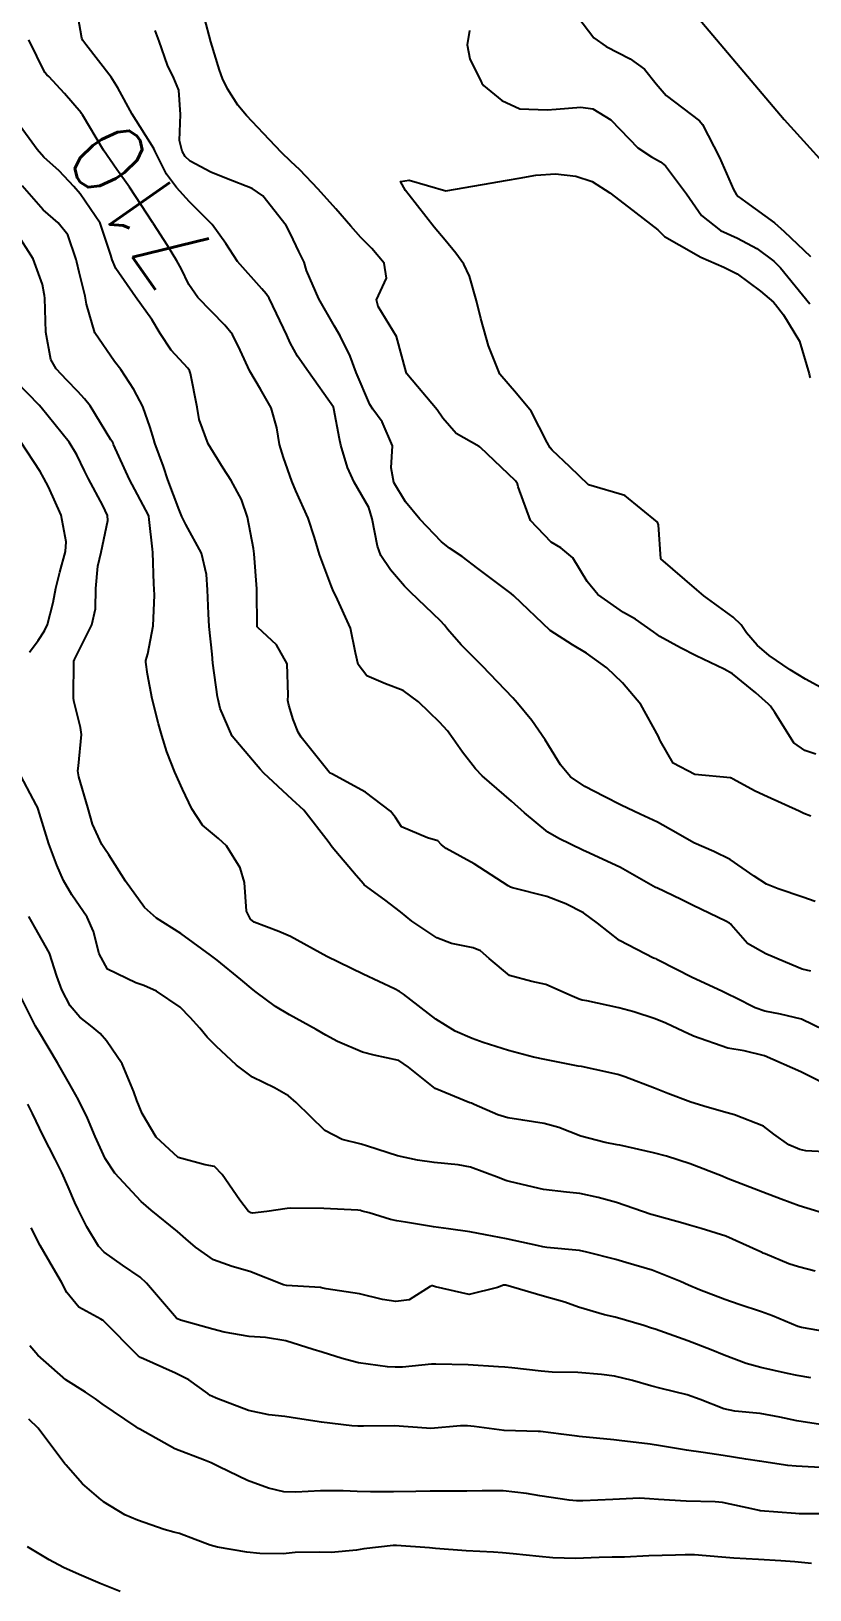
# Model space of a CAD drawing. Header units: metres. Extents: x 298520 to 308411, y 7433745 to 7450750.
# Drawn here: x 300236.3 to 300278.9, y 7448917.9 to 7449003.3 of the extents above; entities that cross this region are included whole.
import ezdxf
from ezdxf.enums import TextEntityAlignment as Align

# ---------------------------------------------------------------- set-up
doc = ezdxf.new("R2010")
doc.units = ezdxf.units.M
doc.header["$LTSCALE"] = 10
for name, color, linetype in [('Cotas', 45, 'Continuous'), ('Curvas de Nivel 1m', 11, 'Continuous'), ('Curvas de Nivel 5m', 15, 'Continuous'), ('Linha Férrea', 251, 'TRACKS')]:
    doc.layers.add(name, color=color, linetype=linetype)
doc.styles.add('Style-STANDARD', font='STANDARD.shx')
doc.linetypes.add('TRACKS', pattern='A,0.15,[130,ltypeshp.shx,S=0.25,R=0,X=0,Y=0],0.15', length=0.3)

msp = doc.modelspace()

# ---------------------------------------------------------------- linework, layer by layer
at = {"layer": 'Curvas de Nivel 1m', "flags": 128}
for points, elevation in [([(300279.217, 7448955.622), (300278.549, 7448955.869), (300277.192, 7448956.314), (300276.557, 7448956.568), (300275.879, 7448957.015), (300274.576, 7448957.921), (300273.684, 7448958.359), (300272.588, 7448958.834), (300271.605, 7448959.397), (300270.599, 7448959.964), (300269.653, 7448960.41), (300268.61, 7448960.896), (300267.679, 7448961.367), (300266.625, 7448961.923), (300265.836, 7448962.452), (300265.287, 7448963.108), (300264.65, 7448964.157), (300264.453, 7448964.472), (300263.73, 7448965.546), (300262.942, 7448966.487), (300262.677, 7448966.77), (300261.026, 7448968.507), (300260.706, 7448968.829), (300259.862, 7448969.671), (300259.11, 7448970.534), (300258.94, 7448970.751), (300258.728, 7448971.001), (300257.091, 7448972.557), (300256.756, 7448972.883), (300255.987, 7448973.794), (300255.459, 7448974.58), (300255.27, 7448975.075), (300254.992, 7448976.587), (300254.802, 7448977.198), (300254.008, 7448978.592), (300253.629, 7448979.396), (300253.272, 7448980.604), (300253.192, 7448980.95), (300252.892, 7448982.61), (300252.864, 7448982.693), (300251.508, 7448984.624), (300250.901, 7448985.488), (300250.496, 7448986.224), (300250.319, 7448986.639), (300249.761, 7448987.817), (300249.353, 7448988.654), (300249.192, 7448988.903), (300248.948, 7448989.173), (300247.613, 7448990.674), (300246.973, 7448991.652), (300246.23, 7448992.688), (300245.002, 7448993.943), (300244.278, 7448994.711), (300243.743, 7448995.442), (300243.094, 7448996.729), (300243.035, 7448996.847), (300241.851, 7448998.742), (300241.077, 7449000.169), (300240.716, 7449000.754), (300239.327, 7449002.542), (300239.156, 7449002.769), (300239.105, 7449002.892), (300238.781, 7449004.775)], 711), ([(300279.252, 7448963.686), (300278.647, 7448963.894), (300278.056, 7448964.306), (300277.01, 7448965.976), (300276.784, 7448966.319), (300276.675, 7448966.431), (300275.967, 7448967.047), (300274.699, 7448968.091), (300274.252, 7448968.355), (300272.71, 7448969.082), (300271.848, 7448969.517), (300270.72, 7448970.137), (300270.571, 7448970.242), (300270.381, 7448970.395), (300269.398, 7448971.078), (300268.733, 7448971.452), (300267.334, 7448972.434), (300266.754, 7448973.156), (300265.959, 7448974.452), (300265.302, 7448974.986), (300264.781, 7448975.3), (300263.64, 7448976.482), (300262.973, 7448978.336), (300262.931, 7448978.489), (300262.825, 7448978.662), (300260.899, 7448980.509), (300260.843, 7448980.547), (300259.58, 7448981.259), (300258.858, 7448982.088), (300258.543, 7448982.543), (300256.892, 7448984.51), (300256.857, 7448984.56), (300256.842, 7448984.612), (300256.321, 7448986.566), (300255.316, 7448988.197), (300255.224, 7448988.577), (300255.769, 7448989.758), (300255.646, 7448990.573), (300254.971, 7448991.385), (300254.364, 7448991.976), (300253.825, 7448992.597), (300252.997, 7448993.556), (300252.024, 7448994.62), (300251.023, 7448995.687), (300250.541, 7448996.15), (300250.021, 7448996.645), (300249.048, 7448997.669), (300248.113, 7448998.669), (300247.633, 7448999.236), (300247.077, 7449000.116), (300246.803, 7449000.683), (300246.63, 7449001.143), (300246.157, 7449002.689), (300245.808, 7449004.007)], 713), ([(300265.952, 7449004.452), (300267.11, 7449002.915), (300267.782, 7449002.433), (300269.096, 7449001.76), (300269.878, 7449001.195), (300270.522, 7449000.398), (300271.073, 7448999.755), (300272.895, 7448998.372), (300273.051, 7448998.175), (300273.98, 7448996.361), (300274.753, 7448994.615), (300274.895, 7448994.351), (300275.011, 7448994.228), (300275.412, 7448993.939), (300276.99, 7448992.793), (300277.53, 7448992.315), (300278.969, 7448990.941)], 712), ([(300278.981, 7448960.296), (300278.604, 7448960.446), (300278.343, 7448960.566), (300276.613, 7448961.364), (300275.948, 7448961.662), (300274.694, 7448962.349), (300274.656, 7448962.373), (300274.633, 7448962.382), (300274.589, 7448962.395), (300272.635, 7448962.577), (300271.445, 7448963.192), (300270.756, 7448964.398), (300270.728, 7448964.473), (300270.655, 7448964.658), (300269.677, 7448966.41), (300268.69, 7448967.592), (300267.825, 7448968.429), (300266.711, 7448969.23), (300265.941, 7448969.678), (300264.723, 7448970.47), (300262.742, 7448972.363), (300262.59, 7448972.492), (300260.763, 7448973.855), (300259.915, 7448974.523), (300259.224, 7448974.98), (300258.781, 7448975.316), (300257.597, 7448976.552), (300256.807, 7448977.505), (300256.18, 7448978.566), (300256.028, 7448979.371), (300256.107, 7448980.567), (300255.536, 7448981.893), (300255.025, 7448982.578), (300254.867, 7448982.838), (300254.107, 7448984.592), (300253.789, 7448985.484), (300253.243, 7448986.605), (300252.921, 7448987.131), (300252.076, 7448988.619), (300251.402, 7448990.182), (300251.262, 7448990.627), (300250.969, 7448991.216), (300250.524, 7448992.183), (300250.291, 7448992.64), (300249.007, 7448994.255), (300248.426, 7448994.666), (300247.018, 7448995.211), (300246.152, 7448995.559), (300245.028, 7448996.159), (300244.751, 7448996.425), (300244.599, 7448996.707), (300244.45, 7448997.301), (300244.501, 7448998.708), (300244.413, 7449000.047), (300244.138, 7449000.714), (300243.786, 7449001.415), (300243.343, 7449002.726), (300243.112, 7449003.322)], 712), ([(300260.313, 7449003.324), (300260.189, 7449002.524), (300260.33, 7449001.756), (300260.948, 7449000.512), (300260.994, 7449000.423), (300261.08, 7449000.296), (300262.081, 7448999.486), (300263.061, 7448999.031), (300264.558, 7448998.97), (300265.061, 7448999.003), (300266.394, 7448999.116), (300267.062, 7448999.035), (300268.039, 7448998.43), (300269.042, 7448997.377), (300269.524, 7448996.899), (300270.263, 7448996.402), (300270.765, 7448996.128), (300271.028, 7448995.904), (300272.187, 7448994.378), (300272.995, 7448993.189), (300274.047, 7448992.359), (300274.979, 7448991.953), (300276.022, 7448991.383), (300276.967, 7448990.682), (300277.326, 7448990.316), (300278.934, 7448988.348)], 713), ([(300280.352, 7448948.281), (300278.472, 7448949.179), (300277.326, 7448949.46), (300276.476, 7448949.62), (300275.948, 7448949.798), (300274.86, 7448950.344), (300274.486, 7448950.544), (300274.117, 7448950.725), (300272.499, 7448951.475), (300270.66, 7448952.398), (300270.567, 7448952.453), (300270.514, 7448952.479), (300270.384, 7448952.532), (300268.524, 7448953.487), (300267.309, 7448954.432), (300266.539, 7448955.009), (300265.584, 7448955.495), (300264.547, 7448955.907), (300262.659, 7448956.381), (300262.552, 7448956.417), (300262.421, 7448956.491), (300260.571, 7448957.686), (300259.029, 7448958.533), (300258.782, 7448958.735), (300258.587, 7448958.948), (300258.016, 7448959.118), (300256.595, 7448959.721), (300256.259, 7448960.224), (300255.995, 7448960.569), (300254.618, 7448961.608), (300252.78, 7448962.609), (300252.683, 7448962.659), (300252.634, 7448962.712), (300251.099, 7448964.626), (300250.932, 7448964.903), (300250.662, 7448965.583), (300250.422, 7448966.385), (300250.377, 7448966.634), (300250.386, 7448966.926), (300250.343, 7448968.635), (300249.748, 7448969.679), (300248.723, 7448970.628), (300248.701, 7448970.66), (300248.694, 7448970.689), (300248.674, 7448972.661), (300248.671, 7448972.743), (300248.525, 7448974.662), (300248.488, 7448974.951), (300248.168, 7448976.666), (300247.834, 7448977.643), (300247.281, 7448978.675), (300246.83, 7448979.344), (300246.008, 7448980.688), (300245.525, 7448982.025), (300245.406, 7448982.695), (300245.051, 7448984.538), (300244.986, 7448984.699), (300244.894, 7448984.819), (300243.997, 7448985.807), (300243.383, 7448986.723), (300242.924, 7448987.486), (300242.036, 7448988.739), (300240.958, 7448990.285), (300240.761, 7448990.752), (300240.698, 7448991.02), (300240.103, 7448992.759), (300239.007, 7448994.374), (300238.658, 7448994.775), (300237.861, 7448995.627), (300237.029, 7448996.384), (300236.652, 7448996.804), (300235.587, 7448998.282)], 709), ([(300279.737, 7448967.24), (300278.695, 7448967.803), (300277.847, 7448968.309), (300276.711, 7448969.09), (300276.043, 7448969.657), (300275.459, 7448970.339), (300275.164, 7448970.78), (300274.731, 7448971.203), (300273.132, 7448972.366), (300272.748, 7448972.683), (300270.773, 7448974.39), (300270.654, 7448976.255), (300270.594, 7448976.393), (300268.814, 7448977.851), (300266.823, 7448978.44), (300265.809, 7448979.432), (300264.842, 7448980.331), (300264.727, 7448980.471), (300264.567, 7448980.751), (300263.682, 7448982.482), (300262.877, 7448983.432), (300261.975, 7448984.499), (300261.358, 7448986.056), (300261.224, 7448986.507), (300260.929, 7448987.55), (300260.7, 7448988.514), (300260.306, 7448989.87), (300259.996, 7448990.525), (300259.566, 7448991.128), (300258.976, 7448991.835), (300258.381, 7448992.546), (300257.009, 7448994.292), (300256.801, 7448994.562), (300256.536, 7448995.047), (300257.018, 7448995.113), (300259.013, 7448994.54), (300261.017, 7448994.883), (300262.39, 7448995.126), (300263.02, 7448995.233), (300263.94, 7448995.395), (300265.023, 7448995.46), (300266.127, 7448995.344), (300267.019, 7448995.056), (300267.986, 7448994.43), (300269.001, 7448993.645), (300270.616, 7448992.396), (300270.802, 7448992.214), (300270.979, 7448992.038), (300271.783, 7448991.574), (300272.968, 7448990.906), (300274.231, 7448990.357), (300274.958, 7448989.998), (300276.239, 7448989.035), (300276.935, 7448988.441), (300277.046, 7448988.319), (300277.493, 7448987.749), (300278.368, 7448986.305), (300278.895, 7448984.518), (300278.924, 7448984.33), (300278.941, 7448984.299)], 714), ([(300280.423, 7448945.293), (300278.433, 7448946.3), (300276.446, 7448947.176), (300275.334, 7448947.453), (300274.452, 7448947.597), (300272.572, 7448948.258), (300272.462, 7448948.305), (300272.323, 7448948.372), (300271.044, 7448948.967), (300270.471, 7448949.197), (300269.3, 7448949.586), (300268.477, 7448949.802), (300266.734, 7448950.184), (300266.481, 7448950.228), (300266.312, 7448950.273), (300265.931, 7448950.448), (300264.492, 7448951.087), (300263.72, 7448951.252), (300262.499, 7448951.579), (300261.379, 7448952.507), (300260.921, 7448952.918), (300260.519, 7448953.086), (300259.329, 7448953.336), (300258.524, 7448953.643), (300257.164, 7448954.554), (300256.538, 7448955.06), (300255.683, 7448955.711), (300254.552, 7448956.544), (300254.504, 7448956.59), (300254.11, 7448957.045), (300252.807, 7448958.608), (300252.586, 7448958.911), (300251.244, 7448960.624), (300250.612, 7448961.204), (300249.069, 7448962.653), (300248.859, 7448962.88), (300248.638, 7448963.121), (300247.336, 7448964.673), (300246.668, 7448966.19), (300246.556, 7448966.681), (300246.529, 7448966.828), (300246.276, 7448968.684), (300246.227, 7448969.165), (300246.075, 7448970.686), (300246.04, 7448971.38), (300245.984, 7448972.688), (300245.92, 7448973.53), (300245.645, 7448974.691), (300244.789, 7448976.27), (300244.644, 7448976.555), (300244.582, 7448976.703), (300244.424, 7448977.08), (300243.803, 7448978.715), (300243.563, 7448979.452), (300243.106, 7448980.726), (300243.041, 7448980.923), (300242.851, 7448981.582), (300242.437, 7448982.734), (300241.951, 7448983.665), (300241.245, 7448984.746), (300240.897, 7448985.192), (300239.817, 7448986.761), (300239.367, 7448988.335), (300239.286, 7448988.767), (300238.956, 7448990.077), (300238.823, 7448990.633), (300238.794, 7448990.773), (300238.33, 7448992.133), (300237.804, 7448992.788), (300236.993, 7448993.499), (300235.838, 7448994.812)], 708), ([(300280.387, 7448941.876), (300278.704, 7448941.981), (300278.389, 7448942.05), (300277.779, 7448942.309), (300276.962, 7448942.885), (300276.403, 7448943.334), (300274.81, 7448943.945), (300274.41, 7448944.065), (300273.32, 7448944.361), (300272.416, 7448944.633), (300271.154, 7448945.123), (300270.423, 7448945.401), (300268.814, 7448946.032), (300268.43, 7448946.155), (300267.19, 7448946.432), (300266.435, 7448946.587), (300266.258, 7448946.62), (300264.44, 7448946.974), (300263.813, 7448947.106), (300262.448, 7448947.465), (300261.055, 7448947.909), (300260.457, 7448948.127), (300259.529, 7448948.529), (300258.469, 7448949.178), (300256.703, 7448950.558), (300256.485, 7448950.706), (300256.2, 7448950.852), (300254.499, 7448951.656), (300252.513, 7448952.61), (300250.524, 7448953.706), (300249.877, 7448953.991), (300248.531, 7448954.493), (300248.335, 7448954.662), (300248.107, 7448955.094), (300248.01, 7448956.665), (300247.764, 7448957.469), (300247.013, 7448958.676), (300246.587, 7448959.079), (300245.702, 7448959.802), (300245.128, 7448960.702), (300244.619, 7448961.78), (300244.187, 7448962.707), (300243.754, 7448963.823), (300243.486, 7448964.718), (300243.301, 7448965.362), (300242.949, 7448966.726), (300242.693, 7448968.072), (300242.596, 7448968.731), (300242.604, 7448968.831), (300242.708, 7448969.188), (300243.012, 7448970.726), (300243.071, 7448972.402), (300243.054, 7448972.725), (300243.043, 7448973.013), (300242.993, 7448974.727), (300242.972, 7448974.924), (300242.791, 7448976.541), (300242.766, 7448976.73), (300242.747, 7448976.777), (300241.715, 7448978.741), (300240.842, 7448980.657), (300240.811, 7448980.719), (300240.795, 7448980.751), (300240.696, 7448980.902), (300239.56, 7448982.77), (300239.258, 7448983.155), (300238.881, 7448983.55), (300238.282, 7448984.174), (300237.7, 7448984.788), (300237.402, 7448985.296), (300237.127, 7448986.797), (300237.075, 7448988.664), (300237.07, 7448988.798), (300237.051, 7448988.906), (300236.949, 7448989.4), (300236.437, 7448990.805), (300235.517, 7448992.276)], 707), ([(300280.253, 7448938.372), (300278.35, 7448938.961), (300277.366, 7448939.328), (300276.357, 7448939.721), (300274.706, 7448940.347), (300274.365, 7448940.484), (300274.138, 7448940.58), (300272.376, 7448941.272), (300271.086, 7448941.686), (300270.385, 7448941.863), (300268.529, 7448942.281), (300268.391, 7448942.309), (300267.736, 7448942.427), (300266.396, 7448942.786), (300265.194, 7448943.251), (300264.403, 7448943.48), (300263.23, 7448943.657), (300262.406, 7448943.782), (300261.861, 7448943.951), (300260.575, 7448944.518), (300260.465, 7448944.57), (300260.414, 7448944.585), (300260.325, 7448944.61), (300258.426, 7448945.38), (300256.98, 7448946.555), (300256.447, 7448946.922), (300255.087, 7448947.218), (300254.451, 7448947.371), (300253.09, 7448947.97), (300252.46, 7448948.304), (300251.919, 7448948.615), (300250.471, 7448949.425), (300249.706, 7448949.873), (300248.646, 7448950.658), (300248.485, 7448950.789), (300247.807, 7448951.353), (300246.509, 7448952.416), (300246.145, 7448952.686), (300245.202, 7448953.382), (300244.525, 7448953.872), (300243.183, 7448954.723), (300242.541, 7448955.297), (300241.494, 7448956.741), (300240.577, 7448958.184), (300240.35, 7448958.523), (300240.194, 7448958.756), (300239.686, 7448959.856), (300239.438, 7448960.767), (300238.944, 7448962.459), (300238.892, 7448962.776), (300238.921, 7448963.061), (300239.085, 7448964.774), (300239.038, 7448965.156), (300238.671, 7448966.622), (300238.64, 7448966.78), (300238.64, 7448966.814), (300238.661, 7448968.78), (300238.67, 7448968.814), (300238.704, 7448968.877), (300239.654, 7448970.766), (300239.852, 7448971.647), (300239.874, 7448972.763), (300239.987, 7448973.983), (300240.158, 7448974.759), (300240.531, 7448976.494), (300240.511, 7448976.754), (300240.259, 7448977.3), (300239.471, 7448978.77), (300239.254, 7448979.2), (300238.836, 7448980.075), (300238.406, 7448980.784), (300236.871, 7448982.681), (300236.764, 7448982.801), (300234.892, 7448984.738)], 706), ([(300280.269, 7448931.991), (300278.477, 7448932.298), (300278.273, 7448932.354), (300276.894, 7448932.936), (300276.281, 7448933.167), (300275.064, 7448933.563), (300274.288, 7448933.827), (300272.885, 7448934.364), (300272.297, 7448934.616), (300271.849, 7448934.828), (300270.309, 7448935.442), (300268.864, 7448935.865), (300268.317, 7448936.02), (300266.739, 7448936.436), (300266.324, 7448936.51), (300264.547, 7448936.689), (300264.325, 7448936.715), (300264.013, 7448936.786), (300262.33, 7448937.164), (300261.195, 7448937.37), (300260.333, 7448937.544), (300259.159, 7448937.707), (300258.336, 7448937.815), (300256.818, 7448938.075), (300256.339, 7448938.139), (300255.988, 7448938.214), (300254.824, 7448938.583), (300254.436, 7448938.681), (300254.344, 7448938.705), (300254.2, 7448938.735), (300252.345, 7448938.811), (300250.537, 7448938.829), (300250.345, 7448938.816), (300249.218, 7448938.651), (300248.443, 7448938.558), (300248.342, 7448938.579), (300248.219, 7448938.661), (300247.74, 7448939.275), (300246.781, 7448940.676), (300246.369, 7448941.115), (300245.848, 7448941.21), (300244.376, 7448941.603), (300243.167, 7448942.722), (300242.406, 7448944.017), (300242.109, 7448944.733), (300241.951, 7448945.204), (300241.319, 7448946.741), (300240.455, 7448948.001), (300240.101, 7448948.397), (300239.678, 7448948.762), (300238.999, 7448949.303), (300238.474, 7448949.915), (300238.002, 7448950.785), (300237.739, 7448951.543), (300237.328, 7448952.792), (300236.527, 7448954.22), (300236.196, 7448954.803)], 704), ([(300278.979, 7448929.549), (300278.237, 7448929.681), (300277.712, 7448929.782), (300276.241, 7448930.105), (300275.439, 7448930.338), (300274.25, 7448930.79), (300273.524, 7448931.087), (300272.261, 7448931.567), (300270.46, 7448932.207), (300270.271, 7448932.272), (300269.847, 7448932.404), (300268.277, 7448932.865), (300267.703, 7448933.001), (300266.283, 7448933.414), (300265.518, 7448933.685), (300264.289, 7448934.04), (300262.745, 7448934.485), (300262.295, 7448934.621), (300262.163, 7448934.624), (300261.845, 7448934.497), (300260.289, 7448934.111), (300258.452, 7448934.538), (300258.294, 7448934.588), (300258.245, 7448934.589), (300258.154, 7448934.541), (300257.018, 7448933.82), (300256.285, 7448933.733), (300255.558, 7448933.843), (300254.289, 7448934.151), (300252.479, 7448934.42), (300252.291, 7448934.463), (300252.169, 7448934.489), (300250.293, 7448934.603), (300250.139, 7448934.642), (300248.303, 7448935.364), (300247.328, 7448935.65), (300246.313, 7448936.009), (300245.319, 7448936.695), (300244.79, 7448937.166), (300244.331, 7448937.555), (300242.895, 7448938.724), (300242.348, 7448939.21), (300240.916, 7448940.744), (300240.375, 7448941.56), (300239.827, 7448942.758), (300239.411, 7448943.773), (300238.913, 7448944.772), (300238.426, 7448945.636), (300237.767, 7448946.787), (300236.747, 7448948.511), (300236.577, 7448948.799), (300236.465, 7448949.017), (300235.567, 7448950.809)], 703), ([(300279.512, 7448926.985), (300278.212, 7448927.194), (300277.291, 7448927.391), (300276.216, 7448927.598), (300274.829, 7448927.731), (300274.218, 7448927.855), (300272.923, 7448928.363), (300272.225, 7448928.609), (300270.793, 7448928.956), (300270.23, 7448929.107), (300269.234, 7448929.409), (300268.235, 7448929.636), (300267.539, 7448929.733), (300266.237, 7448929.831), (300264.841, 7448929.86), (300264.237, 7448929.903), (300262.622, 7448930.103), (300262.239, 7448930.133), (300261.899, 7448930.155), (300260.24, 7448930.253), (300258.475, 7448930.303), (300258.24, 7448930.294), (300256.655, 7448930.139), (300256.239, 7448930.127), (300255.828, 7448930.155), (300254.241, 7448930.374), (300253.35, 7448930.599), (300252.248, 7448930.947), (300251.764, 7448931.103), (300250.257, 7448931.571), (300249.152, 7448931.759), (300248.26, 7448931.819), (300246.896, 7448932.041), (300246.266, 7448932.212), (300244.51, 7448932.706), (300244.336, 7448932.771), (300244.274, 7448932.821), (300242.647, 7448934.726), (300242.298, 7448935.061), (300241.324, 7448935.723), (300240.318, 7448936.434), (300240.023, 7448936.755), (300239.375, 7448937.806), (300238.899, 7448938.772), (300238.724, 7448939.152), (300238.355, 7448940.011), (300238.013, 7448940.783), (300237.645, 7448941.516), (300236.983, 7448942.794), (300236.405, 7448944.012), (300236.141, 7448944.534)], 702), ([(300279.848, 7448924.613), (300278.179, 7448924.703), (300277.733, 7448924.753), (300276.183, 7448924.979), (300275.432, 7448925.089), (300274.187, 7448925.3), (300273.088, 7448925.462), (300272.191, 7448925.579), (300270.761, 7448925.825), (300270.196, 7448925.915), (300268.504, 7448926.112), (300268.199, 7448926.147), (300266.312, 7448926.337), (300266.201, 7448926.349), (300265.334, 7448926.459), (300264.204, 7448926.607), (300264.061, 7448926.615), (300262.205, 7448926.672), (300260.575, 7448926.883), (300260.207, 7448926.922), (300259.815, 7448926.915), (300258.205, 7448926.781), (300257.962, 7448926.785), (300256.207, 7448926.923), (300254.519, 7448926.898), (300254.206, 7448926.897), (300253.88, 7448926.919), (300252.208, 7448927.127), (300250.908, 7448927.328), (300250.211, 7448927.431), (300249.335, 7448927.525), (300248.214, 7448927.767), (300246.457, 7448928.441), (300246.222, 7448928.539), (300246.129, 7448928.588), (300245.997, 7448928.683), (300244.962, 7448929.431), (300244.234, 7448929.802), (300242.32, 7448930.662), (300242.252, 7448930.694), (300242.199, 7448930.731), (300240.272, 7448932.677), (300240.233, 7448932.711), (300240.149, 7448932.752), (300238.931, 7448933.421), (300238.287, 7448934.21), (300237.989, 7448934.783), (300237.559, 7448935.533), (300236.819, 7448936.795), (300236.332, 7448937.757)], 701), ([(300279.022, 7448919.383), (300278.115, 7448919.47), (300277.334, 7448919.531), (300276.116, 7448919.607), (300274.78, 7448919.68), (300274.117, 7448919.733), (300272.622, 7448919.861), (300272.118, 7448919.862), (300271.586, 7448919.846), (300270.117, 7448919.801), (300268.796, 7448919.733), (300268.116, 7448919.737), (300267.397, 7448919.712), (300266.115, 7448919.649), (300264.879, 7448919.699), (300264.116, 7448919.761), (300262.692, 7448919.909), (300262.118, 7448919.974), (300261.62, 7448920), (300260.126, 7448920.07), (300258.458, 7448920.206), (300258.128, 7448920.236), (300256.314, 7448920.374), (300256.13, 7448920.371), (300254.532, 7448920.179), (300254.126, 7448920.119), (300252.742, 7448919.985), (300252.124, 7448920.005), (300250.768, 7448919.986), (300250.122, 7448919.917), (300248.849, 7448919.926), (300248.123, 7448919.995), (300246.532, 7448920.271), (300246.128, 7448920.381), (300245.304, 7448920.692), (300244.447, 7448921.016), (300244.137, 7448921.101), (300243.608, 7448921.246), (300242.143, 7448921.761), (300241.459, 7448922.054), (300240.293, 7448922.758), (300240.217, 7448922.822), (300240.154, 7448922.873), (300239.143, 7448923.745), (300238.224, 7448924.779), (300238.174, 7448924.845), (300236.713, 7448926.795), (300236.208, 7448927.284)], 699), ([(300241.196, 7448917.845), (300240.098, 7448918.28), (300238.962, 7448918.771), (300238.109, 7448919.171), (300237.32, 7448919.583), (300236.125, 7448920.296)], 698)]:
    msp.add_lwpolyline(points, dxfattribs=dict(at, elevation=elevation))
at = {"layer": 'Curvas de Nivel 5m', "flags": 128}
for points, elevation in [([(300278.989, 7448951.812), (300278.507, 7448951.925), (300277.594, 7448952.309), (300276.517, 7448952.766), (300275.52, 7448953.332), (300274.626, 7448954.349), (300274.587, 7448954.403), (300274.534, 7448954.449), (300274.341, 7448954.546), (300272.543, 7448955.407), (300271.896, 7448955.73), (300270.553, 7448956.367), (300270.491, 7448956.401), (300268.569, 7448957.494), (300266.644, 7448958.378), (300266.582, 7448958.407), (300266.515, 7448958.441), (300265.199, 7448959.071), (300264.592, 7448959.426), (300263.319, 7448960.483), (300262.612, 7448961.12), (300261.009, 7448962.506), (300260.637, 7448962.885), (300259.924, 7448963.799), (300259.419, 7448964.529), (300259.101, 7448964.977), (300258.662, 7448965.451), (300258.107, 7448965.985), (300257.522, 7448966.552), (300256.682, 7448967.186), (300255.711, 7448967.551), (300254.694, 7448967.988), (300254.217, 7448968.595), (300254.071, 7448969.235), (300253.8, 7448970.599), (300252.996, 7448972.36), (300252.868, 7448972.609), (300252.756, 7448972.87), (300252.108, 7448974.617), (300251.841, 7448975.56), (300251.488, 7448976.623), (300250.815, 7448978.107), (300250.587, 7448978.634), (300250.128, 7448979.933), (300249.924, 7448980.644), (300249.763, 7448981.558), (300249.465, 7448982.651), (300248.878, 7448983.687), (300248.297, 7448984.666), (300247.761, 7448985.815), (300247.347, 7448986.676), (300246.921, 7448987.191), (300245.443, 7448988.695), (300244.95, 7448989.407), (300244.529, 7448990.277), (300244.301, 7448990.71), (300243.793, 7448991.54), (300243.016, 7448992.73), (300242.984, 7448992.778), (300241.716, 7448994.743), (300241.023, 7448995.711), (300240.291, 7448996.757), (300239.135, 7448998.696), (300239.091, 7448998.77), (300239.063, 7448998.813), (300238.152, 7448999.862), (300237.294, 7449000.797), (300237.183, 7449000.897), (300237.085, 7449001.008), (300236.204, 7449002.809)], 710), ([(300236.238, 7448969.274), (300236.714, 7448969.915), (300237.069, 7448970.447), (300237.223, 7448970.795), (300237.54, 7448971.993), (300237.683, 7448972.791), (300237.892, 7448973.659), (300238.202, 7448974.786), (300238.244, 7448975.319), (300237.969, 7448976.788), (300237.284, 7448978.327), (300237.024, 7448978.798), (300236.827, 7448979.167), (300235.757, 7448980.811)], 705), ([(300279.215, 7448935.38), (300278.306, 7448935.618), (300277.787, 7448935.788), (300276.485, 7448936.328), (300276.372, 7448936.377), (300276.324, 7448936.402), (300276.191, 7448936.465), (300274.332, 7448937.306), (300272.983, 7448937.717), (300272.338, 7448937.898), (300271.976, 7448938.012), (300270.603, 7448938.396), (300270.398, 7448938.454), (300270.344, 7448938.464), (300270.25, 7448938.495), (300268.35, 7448939.14), (300267.357, 7448939.426), (300266.355, 7448939.635), (300265.618, 7448939.713), (300264.357, 7448939.852), (300262.565, 7448940.284), (300262.361, 7448940.339), (300262.246, 7448940.376), (300261.943, 7448940.496), (300260.371, 7448941.075), (300259.691, 7448941.208), (300258.375, 7448941.34), (300257.462, 7448941.464), (300256.38, 7448941.702), (300254.739, 7448942.233), (300254.389, 7448942.335), (300253.339, 7448942.601), (300252.398, 7448943.087), (300250.825, 7448944.626), (300250.418, 7448944.993), (300249.65, 7448945.416), (300248.433, 7448946.011), (300247.573, 7448946.669), (300246.453, 7448947.705), (300245.964, 7448948.194), (300245.559, 7448948.694), (300245.039, 7448949.272), (300244.474, 7448949.836), (300243.19, 7448950.723), (300242.487, 7448951.021), (300242.056, 7448951.168), (300240.501, 7448951.925), (300240.057, 7448952.757), (300239.749, 7448953.985), (300239.398, 7448954.767), (300238.551, 7448955.994), (300238.104, 7448956.785), (300237.736, 7448957.624), (300237.3, 7448958.793), (300236.712, 7448960.689), (300236.676, 7448960.799), (300236.605, 7448960.927), (300235.603, 7448962.81)], 705), ([(300280.15, 7448922.093), (300278.346, 7448922.102), (300278.15, 7448922.115), (300276.208, 7448922.274), (300276.152, 7448922.279), (300275.922, 7448922.332), (300274.157, 7448922.715), (300273.755, 7448922.756), (300272.157, 7448922.801), (300270.648, 7448922.883), (300270.158, 7448922.931), (300269.609, 7448922.955), (300268.158, 7448922.891), (300266.518, 7448922.806), (300266.156, 7448922.806), (300265.764, 7448922.847), (300264.159, 7448923.093), (300263.421, 7448923.216), (300262.162, 7448923.353), (300261.01, 7448923.356), (300260.161, 7448923.34), (300259.355, 7448923.334), (300258.161, 7448923.338), (300257.382, 7448923.326), (300256.16, 7448923.3), (300254.896, 7448923.314), (300254.16, 7448923.33), (300253.405, 7448923.353), (300252.16, 7448923.356), (300250.813, 7448923.284), (300250.16, 7448923.31), (300249.308, 7448923.502), (300248.166, 7448923.934), (300246.618, 7448924.676), (300246.176, 7448924.901), (300245.818, 7448925.045), (300244.187, 7448925.668), (300242.276, 7448926.729), (300242.203, 7448926.777), (300242.074, 7448926.861), (300240.217, 7448928.121), (300239.86, 7448928.396), (300239.298, 7448928.764), (300238.233, 7448929.436), (300236.694, 7448930.796), (300236.258, 7448931.299)], 700)]:
    msp.add_lwpolyline(points, dxfattribs=dict(at, elevation=elevation))
at = {"layer": 'Linha Férrea', "flags": 128}
msp.add_lwpolyline([(298729.261, 7450749.95), (298734.809, 7450730.65), (298742.343, 7450703.451), (298750.119, 7450676.237), (298757.889, 7450649.199), (298765.189, 7450623.712), (298769.985, 7450606.424), (298776.494, 7450583.287), (298783.055, 7450560.248), (298788.164, 7450542.214), (298793.821, 7450521.584), (298798.125, 7450506.606), (298804.386, 7450484.418), (298809.295, 7450466.837), (298814.551, 7450448.858), (298819.559, 7450431.225), (298826.267, 7450408.649), (298831.926, 7450389.314), (298837.135, 7450370.779), (298842.092, 7450352.398), (298847.802, 7450331.823), (298852.149, 7450316.412), (298858.34, 7450294.769), (298862.969, 7450278.965), (298867.952, 7450260.088), (298870.924, 7450249.95), (298873.722, 7450238.982), (298878.355, 7450222.697), (298882.025, 7450210.358), (298885.603, 7450197.651), (298890.189, 7450181.049), (298894.637, 7450166.006), (298898.995, 7450149.812), (298904.361, 7450131.79), (298908.122, 7450117.709), (298911.93, 7450103.946), (298916.104, 7450089.039), (298920.554, 7450073.399), (298923.212, 7450064.319), (298926.468, 7450052.577), (298930.321, 7450038.956), (298934.723, 7450023.223), (298938.252, 7450011.622), (298941.509, 7449999.193), (298944.399, 7449989.651), (298947.701, 7449977.682), (298952.335, 7449961.49), (298956.967, 7449946.581), (298961.92, 7449929.017), (298965.909, 7449915.258), (298970.082, 7449900.905), (298973.936, 7449887.787), (298977.788, 7449874.853), (298981.549, 7449862.469), (298986.366, 7449847.197), (298989.852, 7449836.37), (298994.575, 7449822.337), (298999.437, 7449807.292), (299004.068, 7449794.269), (299008.7, 7449781.657), (299013.057, 7449770.328), (299018.285, 7449757.718), (299022.322, 7449748.037), (299026.817, 7449737.63), (299031.861, 7449726.852), (299036.814, 7449716.896), (299043.096, 7449705.205), (299047.821, 7449696.534), (299054.335, 7449685.572), (299060.664, 7449675.852), (299069.469, 7449663.104), (299077.541, 7449652.872), (299085.429, 7449643.336), (299089.832, 7449637.784), (299098.728, 7449628.561), (299107.993, 7449618.793), (299117.442, 7449610.031), (299127.077, 7449601.223), (299138.453, 7449591.782), (299150.409, 7449582.651), (299162.779, 7449573.982), (299174.004, 7449567.002), (299185.962, 7449560.295), (299199.698, 7449553.222), (299213.253, 7449547.024), (299227.033, 7449541.5), (299241.999, 7449536.525), (299258.424, 7449531.831), (299277.224, 7449527.814), (299295.935, 7449525.032), (299311.589, 7449523.57), (299326.876, 7449522.883), (299340.975, 7449522.747), (299353.572, 7449523.111), (299369.274, 7449524.069), (299382.826, 7449525.211), (299396.609, 7449526.717), (299414.178, 7449529.501), (299430.969, 7449532.603), (299440.142, 7449534.839), (299451.094, 7449537.487), (299469.666, 7449542.917), (299486.963, 7449547.755), (299510.376, 7449554.83), (299531.414, 7449561.037), (299544.903, 7449564.894), (299559.186, 7449569.068), (299590.197, 7449576.665), (299616.417, 7449582.259), (299645.03, 7449585.805), (299675.251, 7449587.635), (299705.522, 7449586.259), (299732.882, 7449582.825), (299762.581, 7449576.088), (299791.888, 7449566.944), (299816.217, 7449556.896), (299840.774, 7449544.781), (299859.676, 7449534.387), (299878.529, 7449521.308), (299897.376, 7449507.135), (299919.538, 7449486.991), (299927.658, 7449478.626), (299947.133, 7449456.962), (299961.499, 7449437.961), (299971.137, 7449424.784), (299981.869, 7449408.322), (299997.595, 7449383.682), (300016.228, 7449354.96), (300035.864, 7449324.687), (300055.136, 7449295.587), (300073.232, 7449268.397), (300085.868, 7449249.95), (300089.501, 7449244.778), (300101.211, 7449227.647), (300111.197, 7449214.14), (300124.752, 7449194.736), (300135.909, 7449179.759), (300148.296, 7449162.129), (300160.805, 7449144.566), (300173.129, 7449128.481), (300185.523, 7449112.088), (300198.402, 7449095.758), (300207.462, 7449083.98), (300220.094, 7449068.515), (300233.468, 7449051.744), (300246.778, 7449035.349), (300263.478, 7449015.076), (300277.526, 7448998.444), (300292.814, 7448981.501), (300306.688, 7448964.856), (300324.623, 7448944.393), (300340.398, 7448926.517), (300357.9, 7448907.843), (300372.755, 7448891.817), (300392.041, 7448871.054), (300410.717, 7448852.066), (300427.475, 7448834.137), (300439.245, 7448822.858), (300454.898, 7448806.525), (300473.448, 7448788.164), (300493.111, 7448768.808), (300511.705, 7448749.95), (300518.198, 7448743.612), (300525.672, 7448735.984), (300530.889, 7448730.361), (300538.141, 7448723.284), (300543.771, 7448717.624), (300548.924, 7448711.903), (300554.778, 7448706.093), (300562.444, 7448698.573), (300570.483, 7448690.198), (300580.06, 7448680.508), (300590.013, 7448670.628), (300599.102, 7448661.391), (300608.565, 7448651.702), (300616.68, 7448643.32), (300625.581, 7448633.859), (300633.62, 7448625.859), (300641.21, 7448617.858), (300649.582, 7448609.897), (300659.386, 7448599.72), (300667.387, 7448591.231), (300676.098, 7448582.784), (300683.871, 7448574.669), (300691.725, 7448567.153), (300703.33, 7448554.876), (300711.744, 7448546.351), (300718.093, 7448539.767), (300726.506, 7448530.983), (300733.153, 7448523.695), (300741.152, 7448514.418), (300747.426, 7448507.242), (300750.054, 7448504.018), (300758.169, 7448493.99), (300764.854, 7448485.238), (300772.251, 7448475.55), (300781.114, 7448462.855), (300788.178, 7448452.147), (300795.99, 7448439.115), (300802.712, 7448427.661), (300809.137, 7448414.665), (300814.959, 7448402.42), (300819.763, 7448391.601), (300824.722, 7448378.533), (300829.079, 7448366.59), (300833.249, 7448353.858), (300836.592, 7448342.438), (300839.822, 7448330.572), (300842.678, 7448317.912), (300845.758, 7448304.202), (300848.387, 7448291.169), (300849.927, 7448279.903), (300851.843, 7448266.756), (300852.632, 7448254.174), (300852.974, 7448249.95), (300853.718, 7448237.64), (300853.896, 7448226.066), (300854.164, 7448215.145), (300853.836, 7448203.832), (300853.598, 7448192.905), (300852.795, 7448182.25), (300851.991, 7448170.79), (300850.801, 7448159.302), (300849.223, 7448146.768), (300848.151, 7448135.486), (300846.96, 7448124.114), (300845.442, 7448113.546), (300844.222, 7448102.204), (300842.288, 7448090.385), (300840.978, 7448078.33), (300839.608, 7448068.386), (300838.209, 7448056.39), (300836.541, 7448045.166), (300835.023, 7448032.665), (300833.535, 7448020.341), (300832.284, 7448009.205), (300831.094, 7447998.637), (300829.874, 7447985.926), (300828.432, 7447973.713), (300826.546, 7447955.639), (300825.162, 7447943.391), (300824.986, 7447942.247), (300823.836, 7447930.96), (300822.657, 7447919.829), (300821.593, 7447909.075), (300820.243, 7447895.408), (300819.533, 7447885.934), (300818.679, 7447872.07), (300818.298, 7447858.799), (300817.927, 7447851.916), (300817.786, 7447841.862), (300817.933, 7447833.489), (300818.516, 7447815.843), (300820.361, 7447795.876), (300822.449, 7447776.733), (300825.922, 7447758.996), (300827.722, 7447750.217), (300828.687, 7447743.229), (300830.467, 7447731.539), (300833.751, 7447711.152), (300838.977, 7447681.969), (300842.161, 7447664.851), (300846.249, 7447643.566), (300856.898, 7447587.933), (300861.3, 7447564.706), (300863.731, 7447552.015), (300867.081, 7447534.8), (300870.251, 7447518.153), (300879.139, 7447471.406), (300882.717, 7447452.426), (300886.196, 7447433.436), (300890.621, 7447408.952), (300893.065, 7447393.996), (300894.895, 7447382.534), (300896.018, 7447374.923), (300897.056, 7447367.88), (300898.671, 7447355.202), (300899.884, 7447344.173), (300901.155, 7447328.57), (300902.425, 7447306.17), (300902.632, 7447290.927), (300902.643, 7447274.906), (300901.209, 7447249.806), (300899.894, 7447235.454), (300897.424, 7447214.973), (300896.24, 7447207.108, -0.017609), (300893.245, 7447191.067), (300890.79, 7447180.008), (300886.347, 7447162.337), (300883.122, 7447151.267), (300877.521, 7447133.871), (300873.858, 7447123.752), (300865.532, 7447103.056), (300859.822, 7447090.388), (300850.503, 7447071.406), (300846.315, 7447063.106), (300836.805, 7447045.834), (300827.664, 7447031.197), (300815.395, 7447013.014), (300803.069, 7446996.228), (300792.968, 7446983.245), (300781.446, 7446969.292), (300759.63, 7446945.435), (300748.36, 7446933.669), (300737.301, 7446922.447), (300720.178, 7446905.644), (300707.821, 7446893.561), (300697.057, 7446883.028), (300686.376, 7446872.224), (300676.506, 7446862.329), (300660.145, 7446845.845), (300651.989, 7446837.638), (300637.917, 7446823.835), (300624.102, 7446810.419), (300614.955, 7446801.573), (300610.107, 7446796.538), (300599.124, 7446785.64, 0.017844), (300588.776, 7446774.611), (300582.973, 7446768.596), (300572.807, 7446757.15), (300570.635, 7446754.423, -0.018804), (300566.868, 7446749.902, -0.021463), (300565.197, 7446747.771, 0.014089), (300560.744, 7446742.236), (300556.818, 7446737.065), (300549.018, 7446726.402), (300544.903, 7446720.152), (300542.989, 7446717.435), (300540.702, 7446714.014), (300534.516, 7446704.131), (300528.813, 7446694.775), (300525.37, 7446688.688), (300519.775, 7446678.443, 0.017217), (300513.559, 7446666.068), (300510.115, 7446659.471), (300505.35, 7446648.44), (300501.39, 7446638.953, 0.017957), (300498.447, 7446631.125), (300492.383, 7446614.647), (300488.086, 7446600.958), (300484.889, 7446590.082), (300482.448, 7446580.533), (300479.028, 7446566.174), (300474.999, 7446546.195), (300472.245, 7446530.076), (300469.723, 7446510.133), (300467.649, 7446494.09), (300465.343, 7446472.628), (300462.509, 7446448.283), (300460.589, 7446427.75), (300458.173, 7446403.459), (300455.716, 7446377.743), (300453.679, 7446357.578), (300451.179, 7446331.957), (300448.408, 7446302.907), (300446.096, 7446278.461), (300443.948, 7446255.986), (300443.327, 7446249.95), (300441.921, 7446236.026), (300439.714, 7446214.959), (300437.145, 7446189.663), (300434.772, 7446164.489), (300432.986, 7446145.942), (300427.675, 7446092.019), (300425.457, 7446069.071), (300422.052, 7446034.05), (300420.454, 7446017.74), (300416.946, 7445981.751), (300414.159, 7445952.95), (300410.686, 7445916.311), (300408.437, 7445891.812), (300405.718, 7445868.171), (300403.766, 7445842.739), (300401.654, 7445818.651), (300400.337, 7445806.143), (300399.876, 7445801.282), (300399.266, 7445794.558)], format="xyb", dxfattribs=at)

# ---------------------------------------------------------------- texts
at = {"layer": 'Cotas', "style": 'Style-STANDARD'}
msp.add_text('710', height=4, rotation=124.94325, dxfattribs=at).set_placement((300242.36, 7448993.719, 710), align=Align.MIDDLE_CENTER)

doc.saveas('drawing.dxf')
